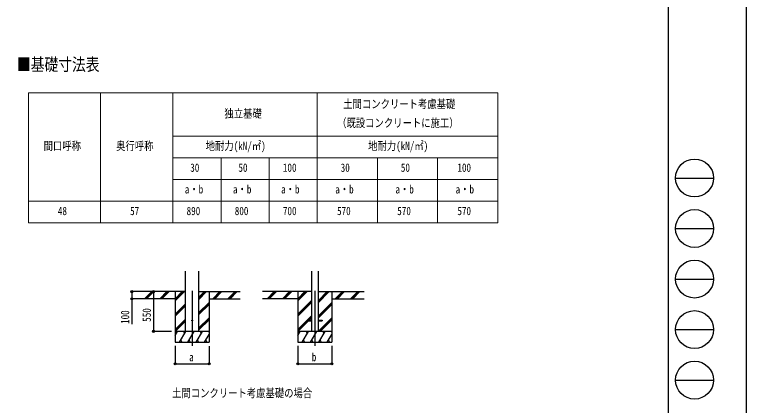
# Model space of a CAD drawing. Units: millimetres, scale not verified. Extents: x -27332 to 2102, y -19305 to 1485.
# Drawn here: x -8031 to 2102, y -14335 to -8921 of the extents above; entities that cross this region are included whole.
import ezdxf
from ezdxf.enums import TextEntityAlignment as Align

# ---------------------------------------------------------------- set-up
doc = ezdxf.new("R2010")
doc.units = ezdxf.units.MM
doc.header["$LTSCALE"] = 40
doc.layers.add('0-1_TABLE1', color=7, linetype='Continuous', lineweight=18)
for name, color, linetype in [('0-2_USER1', 3, 'Continuous'), ('0-3_YKK_12', 2, 'Continuous'), ('0-4_YKK_13', 4, 'Continuous'), ('0-5_YKK_A1', 4, 'Continuous'), ('0-6_YKK_D', 6, 'Continuous'), ('0-7_YKK_ZWAK', 7, 'Continuous')]:
    doc.layers.add(name, color=color, linetype=linetype)
doc.styles.add('ＭＳ ゴシック', font='')
doc.styles.get('ＭＳ ゴシック').set_extended_font_data('MS Gothic')

msp = doc.modelspace()

# ---------------------------------------------------------------- linework, layer by layer
at = {"layer": '0-1_TABLE1'}
for p, q in [((-7839.49, -10004.86), (-1339.49, -10004.86)), ((-7839.49, -10004.86), (-7839.49, -11804.86)), ((-6839.49, -10004.86), (-6839.49, -11804.86)), ((-5839.49, -10604.86), (-1339.49, -10604.86)), ((-5839.49, -10904.86), (-1339.49, -10904.86)), ((-5172.83, -10904.86), (-5172.83, -11804.86)), ((-4506.16, -10904.86), (-4506.16, -11804.86)), ((-3006.16, -10904.86), (-3006.16, -11804.86)), ((-2172.83, -10904.86), (-2172.83, -11804.86)), ((-5839.49, -11204.86), (-1339.49, -11204.86))]:
    msp.add_line(p, q, dxfattribs=at)
for points in [[(-5839.49, -10004.86), (-5839.49, -10604.86), (-5839.49, -11504.86), (-5839.49, -11804.86)], [(-3839.49, -10004.86), (-3839.49, -10604.86), (-3839.49, -10904.86), (-3839.49, -11204.86), (-3839.49, -11804.86)], [(-1339.49, -10004.86), (-1339.49, -10904.86), (-1339.49, -11204.86), (-1339.49, -11804.86)], [(-7839.49, -11504.86), (-5839.49, -11504.86), (-4506.16, -11504.86), (-3839.49, -11504.86), (-1339.49, -11504.86)], [(-7839.49, -11804.86), (-6839.49, -11804.86), (-1339.49, -11804.86)]]:
    msp.add_lwpolyline(points, dxfattribs=at)
at = {"layer": '0-3_YKK_12'}
for p, q in [((-5572.28, -12750.19), (-5572.28, -13509.4)), ((-3873.82, -12750.19), (-3873.82, -13509.4))]:
    msp.add_line(p, q, dxfattribs=at)
at = {"layer": '0-4_YKK_13'}
for p, q in [((-3973.82, -13154.9), (-3973.82, -13163.9)), ((-3973.82, -13154.9), (-3919.02, -13154.9)), ((-3973.82, -13163.9), (-3919.02, -13163.9)), ((-3828.62, -13154.9), (-3773.82, -13154.9)), ((-3828.62, -13163.9), (-3773.82, -13163.9)), ((-3773.82, -13154.9), (-3773.82, -13163.9))]:
    msp.add_line(p, q, dxfattribs=at)
msp.add_circle((-5572.28, -13159.4), 5, dxfattribs=at)
at = {"layer": '0-5_YKK_A1'}
for p, q in [((-5666.03, -13309.4), (-5666.03, -12474.05)), ((-5478.53, -13309.4), (-5478.53, -12474.05)), ((-3919.02, -12474.05), (-3919.02, -13309.4)), ((-3828.62, -12474.05), (-3828.62, -13309.4)), ((-5666.03, -12759.4), (-6298.23, -12759.4)), ((-6231.54, -12858), (-6132.94, -12759.4)), ((-6218.8, -12859.4), (-6118.8, -12759.4)), ((-6204.66, -12859.4), (-6104.66, -12759.4)), ((-6019.41, -12858), (-5920.81, -12759.4)), ((-6006.67, -12859.4), (-5906.67, -12759.4)), ((-5992.53, -12859.4), (-5892.53, -12759.4)), ((-5807.28, -12759.4), (-5807.28, -13459.4)), ((-5807.28, -12886.28), (-5680.39, -12759.4)), ((-5807.28, -12872.14), (-5694.54, -12759.4)), ((-5807.28, -12858), (-5708.68, -12759.4)), ((-5478.53, -12865.9), (-5372.03, -12759.4)), ((-5478.53, -12851.76), (-5386.17, -12759.4)), ((-5478.53, -12837.62), (-5400.31, -12759.4)), ((-5478.53, -12759.4), (-4906.66, -12759.4)), ((-5337.28, -12759.4), (-5337.28, -13459.4)), ((-5288.18, -12859.4), (-5188.18, -12759.4)), ((-5274.04, -12859.4), (-5174.04, -12759.4)), ((-5259.9, -12859.4), (-5159.89, -12759.4)), ((-5076.05, -12859.4), (-4976.05, -12759.4)), ((-5061.91, -12859.4), (-4961.9, -12759.4)), ((-5047.76, -12859.4), (-4947.76, -12759.4)), ((-3919.02, -12759.4), (-4599.77, -12759.4)), ((-4533.08, -12858), (-4434.48, -12759.4)), ((-4520.34, -12859.4), (-4420.34, -12759.4)), ((-4506.2, -12859.4), (-4406.2, -12759.4)), ((-4320.95, -12858), (-4222.35, -12759.4)), ((-4308.21, -12859.4), (-4208.21, -12759.4)), ((-4294.07, -12859.4), (-4194.07, -12759.4)), ((-4108.82, -12759.4), (-4108.82, -13459.4)), ((-4108.82, -12886.28), (-3981.94, -12759.4)), ((-4108.82, -12872.14), (-3996.08, -12759.4)), ((-4108.82, -12858), (-4010.22, -12759.4)), ((-3828.62, -12914.45), (-3673.57, -12759.4)), ((-3828.62, -12900.31), (-3687.71, -12759.4)), ((-3828.62, -12886.17), (-3701.85, -12759.4)), ((-3828.62, -12759.4), (-3190.61, -12759.4)), ((-3638.82, -12759.4), (-3638.82, -13459.4)), ((-3589.72, -12859.4), (-3489.72, -12759.4)), ((-3575.58, -12859.4), (-3475.58, -12759.4)), ((-3561.44, -12859.4), (-3461.44, -12759.4)), ((-3377.59, -12859.4), (-3277.59, -12759.4)), ((-3363.45, -12859.4), (-3263.44, -12759.4)), ((-3349.3, -12859.4), (-3249.3, -12759.4)), ((-5807.28, -12859.4), (-6298.23, -12859.4)), ((-5337.28, -12859.4), (-4906.66, -12859.4)), ((-4108.82, -12859.4), (-4599.77, -12859.4)), ((-3638.82, -12859.4), (-3190.61, -12859.4)), ((-5807.28, -13070.13), (-5666.03, -12928.88)), ((-5807.28, -13084.27), (-5666.03, -12943.02)), ((-5807.28, -13098.41), (-5666.03, -12957.17)), ((-5478.53, -13049.75), (-5337.28, -12908.5)), ((-5478.53, -13063.89), (-5337.28, -12922.64)), ((-5478.53, -13078.03), (-5337.28, -12936.78)), ((-4108.82, -13070.13), (-3919.02, -12880.33)), ((-4108.82, -13084.27), (-3919.02, -12894.47)), ((-4108.82, -13098.41), (-3919.02, -12908.62)), ((-3828.62, -13098.3), (-3638.82, -12908.5)), ((-3828.62, -13112.44), (-3638.82, -12922.64)), ((-3828.62, -13126.58), (-3638.82, -12936.78)), ((-5807.28, -13282.26), (-5666.03, -13141.01)), ((-5807.28, -13296.4), (-5666.03, -13155.15)), ((-5806.13, -13309.4), (-5666.03, -13169.3)), ((-5478.53, -13261.88), (-5337.28, -13120.63)), ((-5478.53, -13276.02), (-5337.28, -13134.77)), ((-5478.53, -13290.16), (-5337.28, -13148.91)), ((-4108.82, -13282.26), (-3919.02, -13092.46)), ((-4108.82, -13296.4), (-3973.82, -13161.4)), ((-4107.67, -13309.4), (-3962.17, -13163.9)), ((-3967.32, -13154.9), (-3919.02, -13106.61)), ((-3953.17, -13154.9), (-3919.02, -13120.75)), ((-3827.59, -13309.4), (-3638.82, -13120.63)), ((-3813.45, -13309.4), (-3638.82, -13134.77)), ((-3799.31, -13309.4), (-3638.82, -13148.91)), ((-5337.28, -13309.4), (-5807.28, -13309.4)), ((-5807.28, -13365.57), (-5774.85, -13309.4)), ((-5789.85, -13335.39), (-5804.85, -13309.4)), ((-5745.98, -13459.4), (-5659.38, -13309.4)), ((-5674.38, -13335.38), (-5689.38, -13309.4)), ((-5630.51, -13459.4), (-5543.91, -13309.4)), ((-5558.91, -13335.39), (-5573.91, -13309.4)), ((-5515.04, -13459.4), (-5428.44, -13309.4)), ((-5443.44, -13335.39), (-5458.44, -13309.4)), ((-5399.57, -13459.4), (-5337.28, -13351.51)), ((-5337.28, -13319.26), (-5342.97, -13309.4)), ((-3638.82, -13309.4), (-4108.82, -13309.4)), ((-4108.82, -13365.57), (-4076.39, -13309.4)), ((-4091.39, -13335.39), (-4106.39, -13309.4)), ((-4047.52, -13459.4), (-3960.92, -13309.4)), ((-3975.92, -13335.38), (-3990.92, -13309.4)), ((-3932.05, -13459.4), (-3845.45, -13309.4)), ((-3860.45, -13335.39), (-3875.45, -13309.4)), ((-3816.58, -13459.4), (-3729.98, -13309.4)), ((-3744.98, -13335.39), (-3759.98, -13309.4)), ((-3701.11, -13459.4), (-3638.82, -13351.51)), ((-3638.82, -13319.26), (-3644.51, -13309.4)), ((-5807.28, -13459.4), (-5337.28, -13459.4)), ((-5730.98, -13433.42), (-5715.98, -13459.4)), ((-5615.51, -13433.42), (-5600.51, -13459.4)), ((-5500.04, -13433.42), (-5485.04, -13459.4)), ((-5384.57, -13433.42), (-5369.57, -13459.4)), ((-4108.82, -13459.4), (-3638.82, -13459.4)), ((-4032.52, -13433.42), (-4017.52, -13459.4)), ((-3917.05, -13433.42), (-3902.05, -13459.4)), ((-3801.58, -13433.42), (-3786.58, -13459.4)), ((-3686.11, -13433.42), (-3671.11, -13459.4))]:
    msp.add_line(p, q, dxfattribs=at)
at = {"layer": '0-6_YKK_D'}
for p, q in [((-6232.61, -12759.4), (-6408.28, -12759.4)), ((-5857.28, -12759.4), (-6108.28, -12759.4)), ((-6107.28, -12759.4), (-6107.28, -13309.4)), ((-6232.61, -12859.4), (-6408.28, -12859.4)), ((-5857.28, -13309.4), (-6108.28, -13309.4)), ((-5807.28, -13509.4), (-5807.28, -13760.4)), ((-5337.28, -13513.47), (-5337.28, -13760.4)), ((-4108.82, -13509.4), (-4108.82, -13760.4)), ((-3638.82, -13509.4), (-3638.82, -13760.4)), ((-5807.28, -13759.4), (-5337.28, -13759.4)), ((-4108.82, -13759.4), (-3638.82, -13759.4))]:
    msp.add_line(p, q, dxfattribs=at)
msp.add_lwpolyline([(-6407.28, -12759.4), (-6407.28, -12859.4), (-6407.28, -13209.17)], dxfattribs=at)
for centre in [(-6407.28, -12759.4), (-6107.28, -12759.4), (-6407.28, -12859.4), (-6107.28, -13309.4), (-5807.28, -13759.4), (-5337.28, -13759.4), (-4108.82, -13759.4), (-3638.82, -13759.4)]:
    msp.add_circle(centre, 14.88, dxfattribs=at)
at = {"layer": '0-7_YKK_ZWAK'}
for p, q in [((1017.57, 802.5), (1017.57, -17747.5)), ((1122.57, -11185), (1647.57, -11185)), ((1122.57, -11885), (1647.57, -11885)), ((1122.57, -12585), (1647.57, -12585)), ((1122.57, -13285), (1647.57, -13285)), ((1122.57, -13985), (1647.57, -13985))]:
    msp.add_line(p, q, dxfattribs=at)
msp.add_lwpolyline([(-27332.5, -19305), (2102.5, -19305), (2102.5, 1485), (-27332.5, 1485)], close=True, dxfattribs=at)
for centre in [(1385.07, -11185), (1385.07, -11885), (1385.07, -12585), (1385.07, -13285), (1385.07, -13985)]:
    msp.add_circle(centre, 262.5, dxfattribs=at)

# ---------------------------------------------------------------- texts
at = {"layer": '0-1_TABLE1', "style": 'ＭＳ ゴシック', "width": 0.8}
for s, p in [('土間コンクリート考慮基礎', (-3479.89, -10252.36)), ('独立基礎', (-5125.09, -10383.61)), ('（既設コンクリートに施工）', (-3563.89, -10514.86)), ('間口呼称', (-7629.29, -10833.61)), ('奥行呼称', (-6625.09, -10833.61)), ('地耐力(kN/㎡)', (-5385.49, -10833.61)), ('地耐力(kN/㎡)', (-3135.49, -10833.61)), ('30', (-5598.56, -11133.61)), ('50', (-4931.89, -11133.61)), ('100', (-4315.63, -11133.61)), ('30', (-3515.23, -11133.61)), ('50', (-2681.89, -11133.61)), ('100', (-1898.96, -11133.61)), ('a・b', (-5674.16, -11433.61)), ('a・b', (-5007.49, -11433.61)), ('a・b', (-4340.83, -11433.61)), ('a・b', (-3590.83, -11433.61)), ('a・b', (-2757.49, -11433.61)), ('a・b', (-1924.16, -11433.61)), ('48', (-7431.89, -11733.61)), ('57', (-6431.89, -11733.61)), ('890', (-5648.96, -11733.61)), ('800', (-4982.29, -11733.61)), ('700', (-4315.63, -11733.61)), ('570', (-3565.63, -11733.61)), ('570', (-2732.29, -11733.61)), ('570', (-1898.96, -11733.61))]:
    msp.add_text(s, height=115.5, dxfattribs=at).set_placement(p, align=Align.BOTTOM_LEFT)
at = {"layer": '0-2_USER1', "style": 'ＭＳ ゴシック', "width": 0.8}
for s, height, p in [('■基礎寸法表', 174.5, (-7998.19, -9750.68)), ('土間コンクリート考慮基礎の場合', 115.5, (-5850.39, -14257.34))]:
    msp.add_text(s, height=height, dxfattribs=at).set_placement(p, align=Align.BOTTOM_LEFT)
at = {"layer": '0-6_YKK_D', "style": 'ＭＳ ゴシック', "width": 0.8}
for s, p in [('100', (-6409.61, -13206.84)), ('550', (-6109.61, -13177.2))]:
    msp.add_text(s, height=115.5, rotation=90, dxfattribs=at).set_placement(p, align=Align.BOTTOM_LEFT)
for s, p in [('a', (-5614.28, -13758.6)), ('b', (-3915.82, -13758.6))]:
    msp.add_text(s, height=115.5, dxfattribs=at).set_placement(p, align=Align.BOTTOM_LEFT)

doc.saveas('drawing.dxf')
